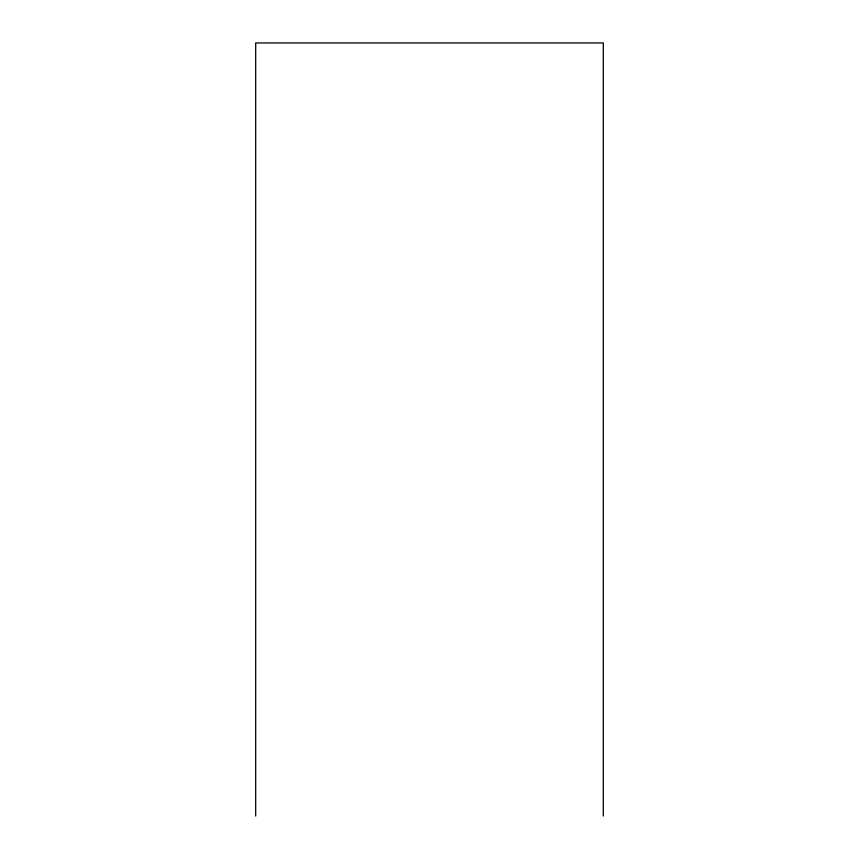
<?xml version="1.0" encoding="UTF-8"?>
<svg xmlns="http://www.w3.org/2000/svg" width="859" height="859" viewBox="0 0 859 859"><rect width="100%" height="100%" fill="white"/><g stroke="black" fill="none" stroke-linecap="round" stroke-linejoin="round"><path stroke-width="1.29" d="M603.308 816.05L603.308 42.95L255.692 42.95L255.692 816.05"/></g></svg>
